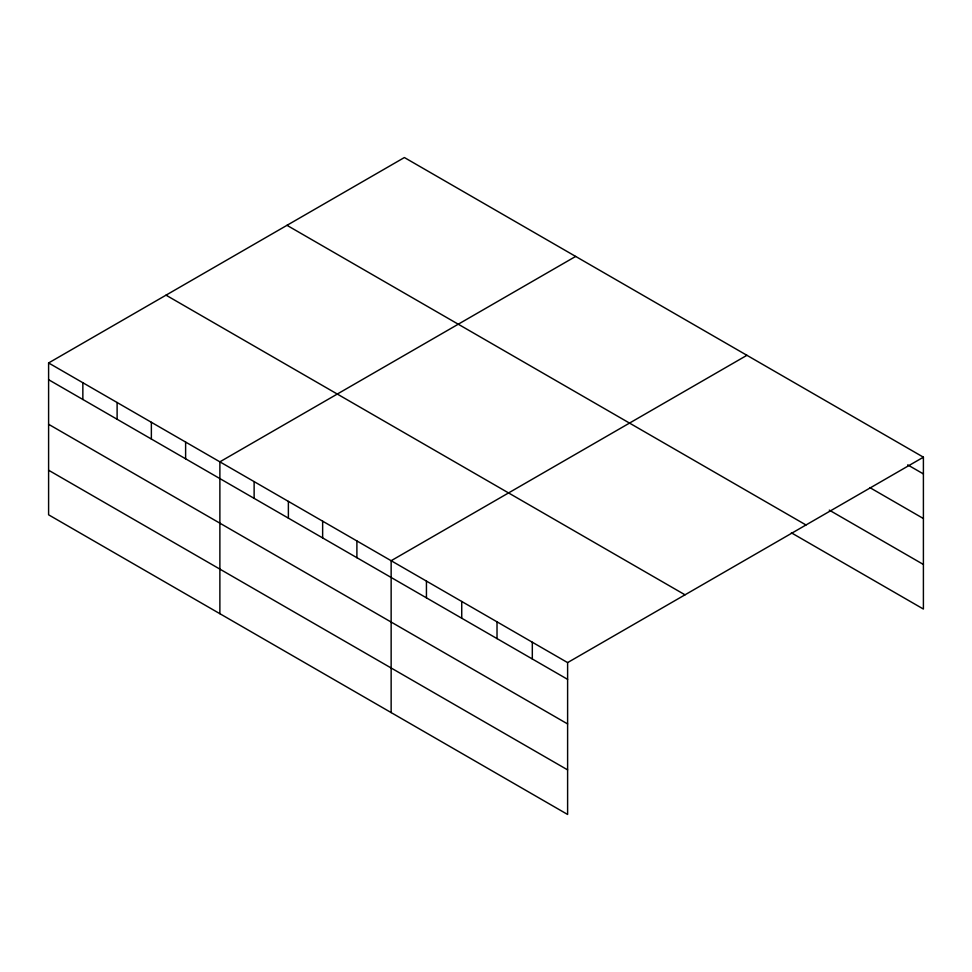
<?xml version="1.0" encoding="UTF-8"?>
<svg xmlns="http://www.w3.org/2000/svg" width="972" height="972" viewBox="0 0 972 972"><rect width="100%" height="100%" fill="white"/><g stroke="black" fill="none" stroke-linecap="round" stroke-linejoin="round"><path stroke-width="1.46" d="M48.6 362.957L567.612 662.6L567.612 814.463L48.6 514.808L48.6 362.957L404.388 157.537L923.4 457.192L923.4 609.043L791.378 532.826M575.667 256.426L219.879 461.834L219.879 613.697M746.933 355.302L391.145 560.723L391.145 712.585M567.612 662.6L923.4 457.192M907.714 464.883L923.4 473.935M869.806 487.58L923.4 518.526M829.286 510.13L923.4 564.465M286.983 225.322L805.995 524.977M166.005 295.16L685.017 594.815M48.6 379.7L567.612 679.355M48.6 424.29L567.612 723.933M48.6 470.229L567.612 769.873M532.316 642.225L532.316 658.98M497.02 621.849L497.02 638.604M461.736 601.474L461.736 618.228M426.441 581.098L426.441 597.853M356.894 540.942L356.894 557.697M322.643 521.162L322.643 537.917M288.38 501.394L288.38 518.137M254.129 481.614L254.129 498.369M185.616 442.053L185.616 458.808M151.365 422.285L151.365 439.028M117.114 402.505L117.114 419.26M82.851 382.725L82.851 399.48"/></g></svg>
